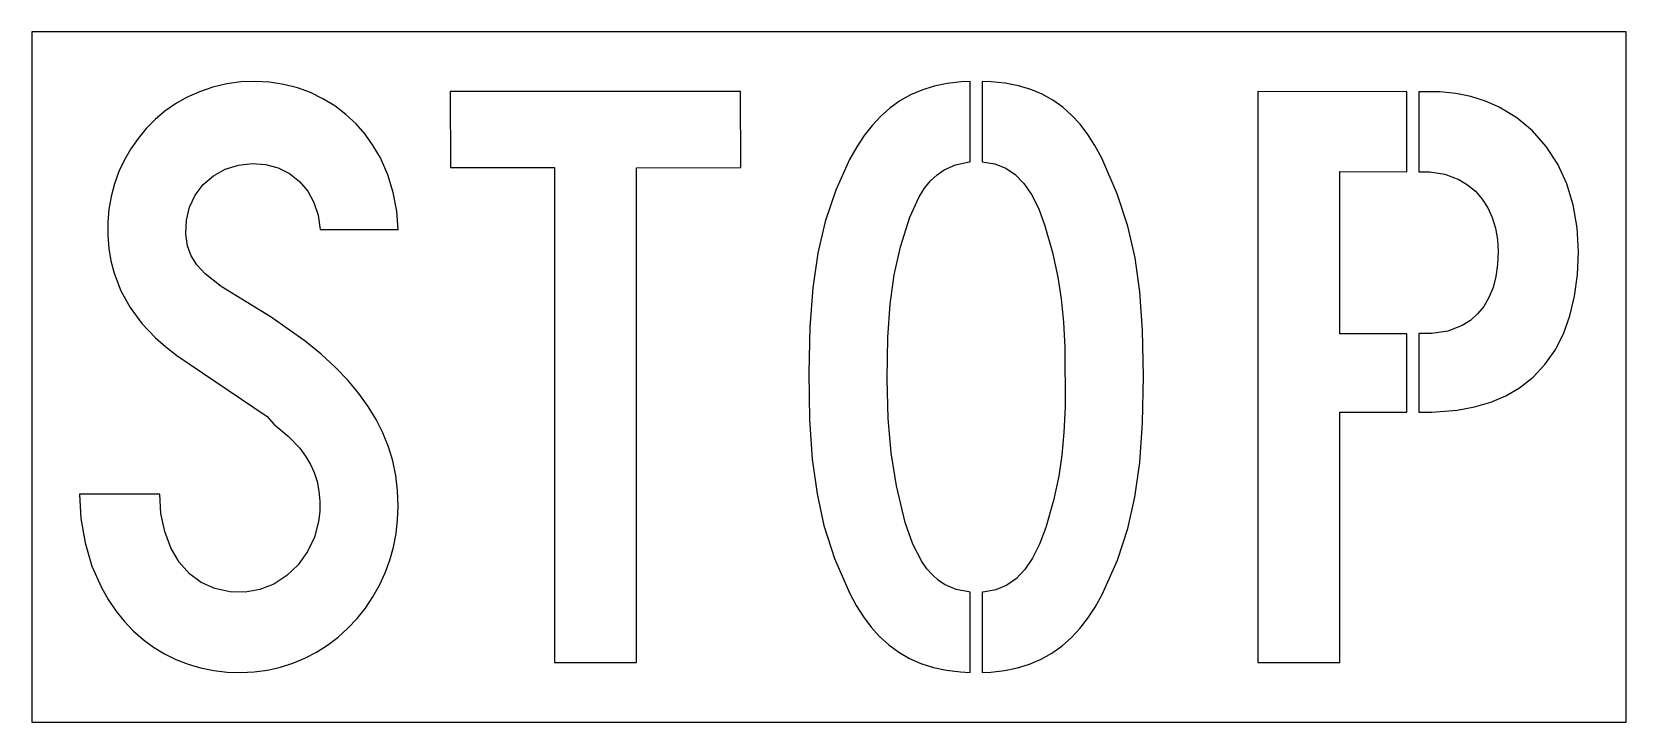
# Model space of a CAD drawing. Header units: inches. Extents: x 0 to 67, y 0 to 29.
import ezdxf

# ---------------------------------------------------------------- set-up
doc = ezdxf.new("R2010")
doc.units = ezdxf.units.IN
doc.layers.add('CUT', color=1, linetype='CONTINUOUS')
doc.layers.add('SHEET', color=8, linetype='CONTINUOUS')

msp = doc.modelspace()

# ---------------------------------------------------------------- linework, layer by layer
at = {"layer": 'CUT'}
for points in [[(2.008, 9.575), (2.06, 8.56), (2.236, 7.531), (2.526, 6.557), (2.924, 5.651), (3.211, 5.146), (3.531, 4.675), (3.88, 4.241), (4.262, 3.839), (4.671, 3.477), (5.111, 3.151), (5.567, 2.871), (6.051, 2.629), (6.563, 2.429), (7.093, 2.274), (7.641, 2.163), (8.203, 2.099), (8.785, 2.079), (9.344, 2.107), (9.898, 2.183), (10.444, 2.307), (10.964, 2.473), (11.472, 2.686), (11.957, 2.939), (12.426, 3.236), (12.867, 3.572), (13.28, 3.944), (13.667, 4.356), (14.016, 4.794), (14.331, 5.262), (14.608, 5.757), (14.844, 6.27), (15.04, 6.805), (15.193, 7.353), (15.304, 7.919), (15.37, 8.492), (15.392, 9.07), (15.366, 9.727), (15.291, 10.358), (15.164, 10.972), (14.986, 11.569), (14.754, 12.151), (14.472, 12.714), (14.136, 13.265), (13.742, 13.812), (13.274, 14.368), (12.745, 14.916), (12.154, 15.457), (11.491, 15.999), (10.056, 17.018), (7.958, 18.308), (7.283, 18.829), (6.931, 19.207), (6.688, 19.595), (6.538, 20.016), (6.471, 20.501), (6.493, 21.086), (6.623, 21.632), (6.863, 22.138), (7.202, 22.582), (7.632, 22.952), (8.129, 23.227), (8.677, 23.401), (9.263, 23.468), (9.821, 23.428), (10.352, 23.286), (10.832, 23.046), (11.25, 22.716), (11.592, 22.309), (11.856, 21.825), (12.025, 21.299), (12.113, 20.692), (15.387, 20.692), (15.334, 21.469), (15.187, 22.258), (14.958, 23.001), (14.648, 23.702), (14.349, 24.218), (14.006, 24.696), (13.622, 25.134), (13.193, 25.535), (12.726, 25.891), (12.233, 26.194), (11.708, 26.447), (11.163, 26.647), (10.585, 26.795), (9.992, 26.887), (9.388, 26.921), (8.779, 26.897), (8.187, 26.817), (7.607, 26.68), (7.044, 26.488), (6.502, 26.24), (6.038, 25.973), (5.594, 25.663), (5.187, 25.321), (4.806, 24.938), (4.46, 24.523), (4.155, 24.085), (3.887, 23.619), (3.659, 23.128), (3.474, 22.615), (3.333, 22.089), (3.239, 21.553), (3.189, 21.003), (3.186, 20.449), (3.23, 19.906), (3.32, 19.376), (3.456, 18.86), (3.743, 18.119), (4.131, 17.415), (4.618, 16.752), (5.197, 16.139), (5.629, 15.761), (6.094, 15.41), (9.888, 12.84), (10.168, 12.525), (10.777, 12.012), (11.256, 11.505), (11.506, 11.17), (11.708, 10.83), (11.866, 10.481), (11.984, 10.114), (12.065, 9.71), (12.103, 9.278), (12.101, 8.843), (12.052, 8.431), (11.876, 7.775), (11.586, 7.164), (11.191, 6.615), (10.709, 6.153), (10.168, 5.801), (9.575, 5.566), (8.963, 5.457), (8.321, 5.472), (7.687, 5.609), (7.121, 5.864), (6.622, 6.236), (6.191, 6.725), (5.844, 7.318), (5.585, 8.007), (5.425, 8.767), (5.371, 9.572)], [(32.655, 14.672), (32.687, 12.711), (32.799, 11.051), (32.996, 9.589), (33.289, 8.26), (33.736, 6.873), (34.355, 5.432), (34.641, 4.902), (34.946, 4.421), (35.272, 3.987), (35.615, 3.605), (36.01, 3.243), (36.433, 2.932), (36.887, 2.671), (37.366, 2.461), (37.885, 2.296), (38.44, 2.178), (39.033, 2.106), (39.437, 2.089), (39.437, 5.466), (39.37, 5.467), (38.838, 5.577), (38.361, 5.786), (38.093, 5.966), (37.845, 6.185), (37.614, 6.445), (37.401, 6.745), (37.021, 7.477), (36.699, 8.392), (36.338, 9.932), (36.111, 11.313), (35.982, 12.762), (35.939, 14.418), (35.968, 16.156), (36.064, 17.557), (36.239, 18.793), (36.508, 19.967), (36.899, 21.219), (37.287, 22.067), (37.518, 22.431), (37.772, 22.742), (38.048, 23.001), (38.343, 23.206), (38.811, 23.418), (39.341, 23.532), (39.437, 23.534), (39.437, 26.911), (39.048, 26.895), (38.464, 26.827), (37.916, 26.713), (37.408, 26.555), (36.931, 26.351), (36.483, 26.099), (36.062, 25.797), (35.666, 25.446), (35.315, 25.067), (34.983, 24.642), (34.669, 24.168), (34.367, 23.636), (33.783, 22.355), (33.338, 21.029), (33.032, 19.704), (32.822, 18.241), (32.698, 16.59)], [(39.937, 2.088), (40.296, 2.099), (40.874, 2.165), (41.422, 2.278), (41.931, 2.436), (42.418, 2.645), (42.871, 2.9), (43.296, 3.205), (43.696, 3.56), (44.044, 3.935), (44.376, 4.361), (44.687, 4.834), (44.979, 5.355), (45.621, 6.805), (46.06, 8.13), (46.359, 9.455), (46.562, 10.91), (46.68, 12.569), (46.719, 14.532), (46.681, 16.451), (46.564, 18.073), (46.361, 19.51), (46.061, 20.833), (45.612, 22.202), (44.965, 23.701), (44.677, 24.226), (44.376, 24.692), (44.05, 25.117), (43.709, 25.488), (43.322, 25.832), (42.902, 26.13), (42.455, 26.378), (41.977, 26.577), (41.459, 26.731), (40.908, 26.839), (40.312, 26.902), (39.937, 26.913), (39.937, 23.547), (40.476, 23.456), (40.928, 23.275), (41.33, 23.002), (41.692, 22.633), (42.016, 22.164), (42.315, 21.567), (42.577, 20.854), (42.887, 19.736), (43.113, 18.701), (43.258, 17.78), (43.357, 16.81), (43.415, 15.744), (43.419, 13.248), (43.37, 12.163), (43.284, 11.216), (43.154, 10.337), (42.932, 9.312), (42.608, 8.173), (42.35, 7.471), (42.059, 6.885), (41.736, 6.408), (41.373, 6.03), (40.968, 5.747), (40.513, 5.557), (39.974, 5.458), (39.937, 5.459)], [(17.585, 26.501), (17.587, 23.3), (21.96, 23.297), (21.961, 2.501), (25.413, 2.507), (25.413, 23.295), (29.792, 23.3), (29.786, 26.501)], [(51.518, 2.502), (54.971, 2.504), (54.974, 13.027), (57.789, 13.029), (57.789, 16.32), (54.974, 16.312), (54.971, 23.131), (57.789, 23.126), (57.789, 26.487), (51.518, 26.497)], [(58.289, 13.029), (58.841, 13.029), (59.899, 13.106), (60.634, 13.243), (61.315, 13.445), (61.942, 13.713), (62.513, 14.046), (63.088, 14.497), (63.586, 15.022), (64.014, 15.632), (64.364, 16.312), (64.638, 17.069), (64.833, 17.892), (64.952, 18.787), (64.992, 19.754), (64.938, 20.769), (64.774, 21.727), (64.502, 22.62), (64.125, 23.443), (63.645, 24.186), (63.071, 24.836), (62.408, 25.388), (61.661, 25.836), (61.086, 26.085), (60.475, 26.279), (59.837, 26.412), (59.176, 26.485), (58.289, 26.487), (58.289, 23.125), (58.748, 23.124), (59.387, 23.021), (59.967, 22.801), (60.333, 22.581), (60.664, 22.304), (60.951, 21.977), (61.187, 21.61), (61.375, 21.201), (61.512, 20.752), (61.594, 20.275), (61.622, 19.774), (61.599, 19.229), (61.526, 18.718), (61.406, 18.259), (61.237, 17.839), (61.019, 17.467), (60.76, 17.149), (60.455, 16.88), (60.107, 16.662), (59.506, 16.432), (58.82, 16.322), (58.289, 16.321)]]:
    msp.add_lwpolyline(points, close=True, dxfattribs=at)
at = {"layer": 'SHEET'}
msp.add_lwpolyline([(0, 0), (67, 0), (67, 29), (0, 29)], close=True, dxfattribs=at)

doc.saveas('drawing.dxf')
